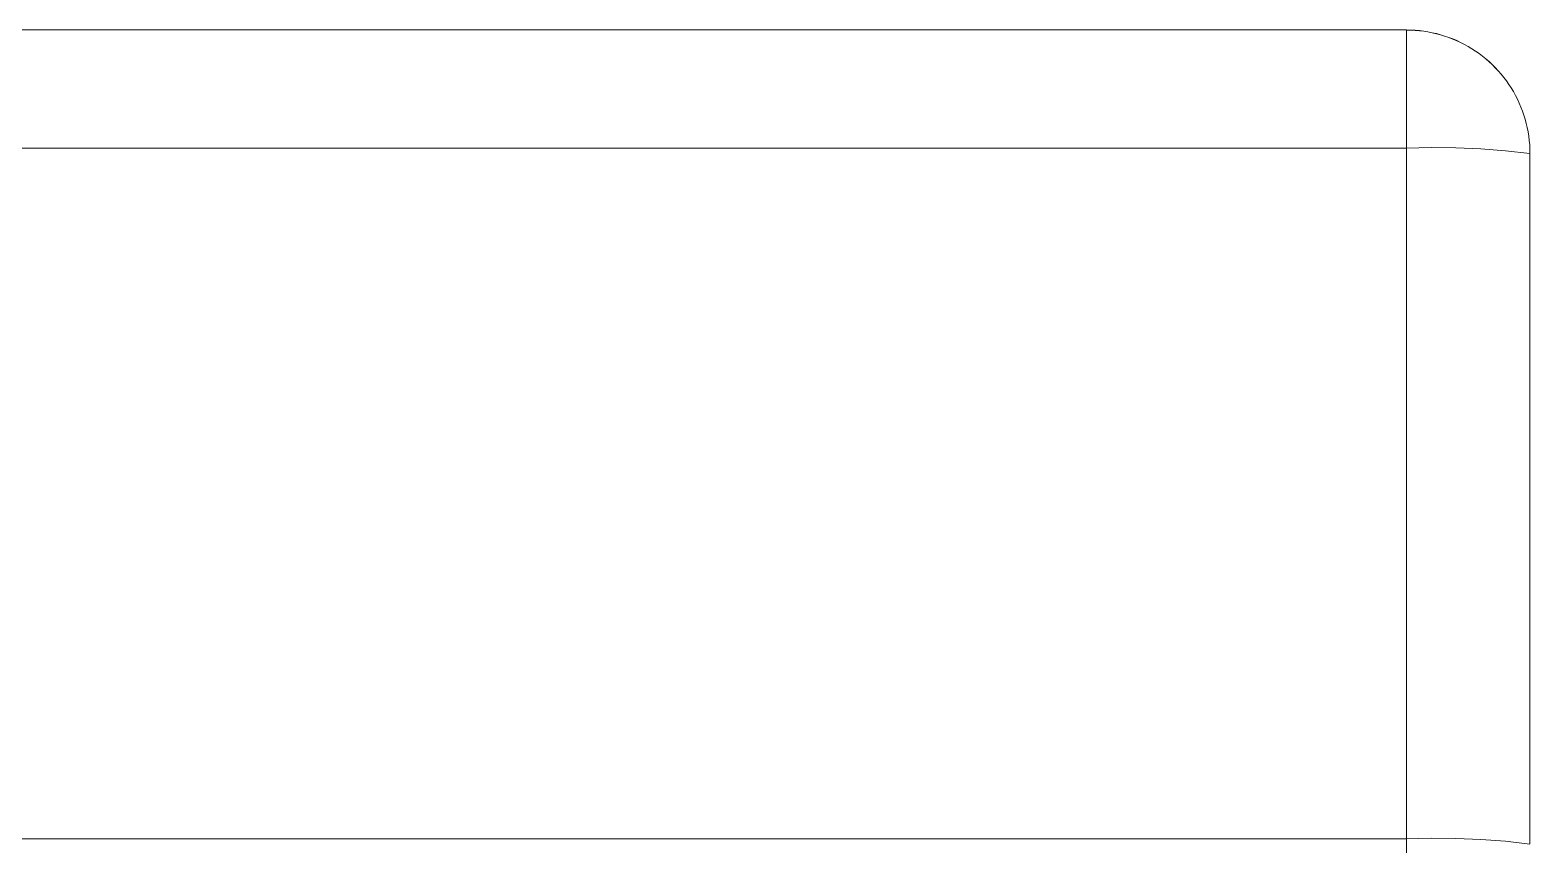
# Model space of a CAD drawing. Header units: inches. Extents: x -16 to 183, y -17 to 123.
# Drawn here: x 60.792 to 63.182, y 121.833 to 123.131 of the extents above; entities that cross this region are included whole.
import ezdxf

# ---------------------------------------------------------------- set-up
doc = ezdxf.new("R2010")
doc.units = ezdxf.units.IN
doc.layers.add('ZANO_R', color=7, linetype='Continuous', lineweight=0)

msp = doc.modelspace()

# ---------------------------------------------------------------- linework, layer by layer
at = {"layer": 'ZANO_R'}
for p, q in [((-7.48676, 123.13141), (62.98564, 123.13141)), ((62.98564, 123.13141), (62.99251, 123.13129)), ((62.98564, 122.94287), (62.98564, 123.13135)), ((62.98564, 123.13123), (62.99251, 123.13111)), ((62.99251, 123.13129), (62.99937, 123.13093)), ((62.99251, 123.13111), (62.99936, 123.13076)), ((62.99936, 123.13076), (63.0062, 123.13016)), ((62.99937, 123.13093), (63.00621, 123.13033)), ((63.0062, 123.13016), (63.01302, 123.12932)), ((63.00621, 123.13033), (63.01302, 123.12949)), ((63.01302, 123.12949), (63.01981, 123.12842)), ((63.01302, 123.12932), (63.0198, 123.12825)), ((63.0198, 123.12825), (63.02653, 123.12694)), ((63.01981, 123.12842), (63.02655, 123.12711)), ((63.02653, 123.12694), (63.03322, 123.1254)), ((63.02655, 123.12711), (63.03324, 123.12557)), ((63.03322, 123.1254), (63.03986, 123.12363)), ((63.03324, 123.12557), (63.03987, 123.12379)), ((63.03986, 123.12363), (63.04642, 123.12162)), ((63.03987, 123.12379), (63.04644, 123.12178)), ((63.04642, 123.12162), (63.05291, 123.11939)), ((63.04644, 123.12178), (63.05293, 123.11955)), ((63.05291, 123.11939), (63.05932, 123.11694)), ((63.05293, 123.11955), (63.05934, 123.11709)), ((63.05932, 123.11694), (63.06565, 123.11426)), ((63.05934, 123.11709), (63.06566, 123.11441)), ((63.06565, 123.11426), (63.07187, 123.11136)), ((63.06566, 123.11441), (63.07189, 123.11151)), ((63.07187, 123.11136), (63.07799, 123.10825)), ((63.07189, 123.11151), (63.07801, 123.10839)), ((63.07799, 123.10825), (63.08399, 123.10492)), ((63.07801, 123.10839), (63.08401, 123.10507)), ((63.08399, 123.10492), (63.08988, 123.10139)), ((63.08401, 123.10507), (63.0899, 123.10153)), ((63.08988, 123.10139), (63.09564, 123.09766)), ((63.0899, 123.10153), (63.09566, 123.09779)), ((63.09564, 123.09766), (63.10127, 123.09373)), ((63.09566, 123.09779), (63.10129, 123.09386)), ((63.10127, 123.09373), (63.10676, 123.0896)), ((63.10129, 123.09386), (63.10677, 123.08973)), ((63.10676, 123.0896), (63.11209, 123.08528)), ((63.10677, 123.08973), (63.11211, 123.08541)), ((63.11209, 123.08528), (63.11728, 123.08079)), ((63.11211, 123.08541), (63.1173, 123.0809)), ((63.11728, 123.08079), (63.12231, 123.07611)), ((63.1173, 123.0809), (63.12232, 123.07622)), ((63.12231, 123.07611), (63.12717, 123.07126)), ((63.12232, 123.07622), (63.12718, 123.07137)), ((63.12717, 123.07126), (63.13185, 123.06625)), ((63.12718, 123.07137), (63.13187, 123.06635)), ((63.13187, 123.06635), (63.13637, 123.06117)), ((63.13637, 123.06117), (63.1407, 123.05584)), ((63.1407, 123.05584), (63.14483, 123.05035)), ((63.14483, 123.05035), (63.14877, 123.04473)), ((63.14877, 123.04473), (63.15252, 123.03897)), ((63.15252, 123.03897), (63.15606, 123.03309)), ((63.15606, 123.03309), (63.15939, 123.02709)), ((63.15939, 123.02709), (63.16251, 123.02097)), ((63.16251, 123.02097), (63.16542, 123.01475)), ((63.16542, 123.01475), (63.16811, 123.00843)), ((63.16811, 123.00843), (63.17057, 123.00202)), ((63.17057, 123.00202), (63.17281, 122.99553)), ((63.17281, 122.99553), (63.17483, 122.98896)), ((63.17483, 122.98896), (63.17661, 122.98233)), ((63.17661, 122.98233), (63.17816, 122.97564)), ((63.17816, 122.97564), (63.17947, 122.9689)), ((63.17947, 122.9689), (63.18055, 122.96212)), ((62.98564, 122.94287), (-7.48676, 122.94287)), ((63.02508, 122.94386), (62.98564, 122.94287)), ((62.98564, 121.84149), (62.98564, 122.94287)), ((63.06453, 122.94352), (63.02508, 122.94386)), ((63.10394, 122.94186), (63.06453, 122.94352)), ((63.14328, 122.93887), (63.10394, 122.94186)), ((63.18055, 122.96212), (63.1814, 122.95531)), ((63.1814, 122.95531), (63.182, 122.94847)), ((63.182, 122.94847), (63.18237, 122.94161)), ((63.18237, 122.94161), (63.18249, 122.93474)), ((63.18249, 122.93456), (63.14328, 122.93887)), ((63.18249, 122.88801), (63.18249, 122.93456)), ((63.18249, 122.88801), (63.18249, 122.12064)), ((63.18249, 122.79472), (63.18249, 122.75272)), ((63.18249, 122.70162), (63.18249, 122.65962)), ((63.18249, 122.42232), (63.18249, 122.38032)), ((63.18249, 122.32922), (63.18249, 122.28722)), ((63.18249, 122.23612), (63.18249, 122.19412)), ((63.18249, 121.83336), (63.18249, 122.12064)), ((-7.48676, 121.84149), (62.98564, 121.84149)), ((63.02508, 121.84248), (62.98564, 121.84149)), ((62.98564, 121.6365), (62.98564, 121.84149)), ((63.06453, 121.84214), (63.02508, 121.84248)), ((63.10394, 121.84048), (63.06453, 121.84214)), ((63.14328, 121.83749), (63.10394, 121.84048)), ((63.18249, 121.83318), (63.14328, 121.83749))]:
    msp.add_line(p, q, dxfattribs=at)

doc.saveas('drawing.dxf')
